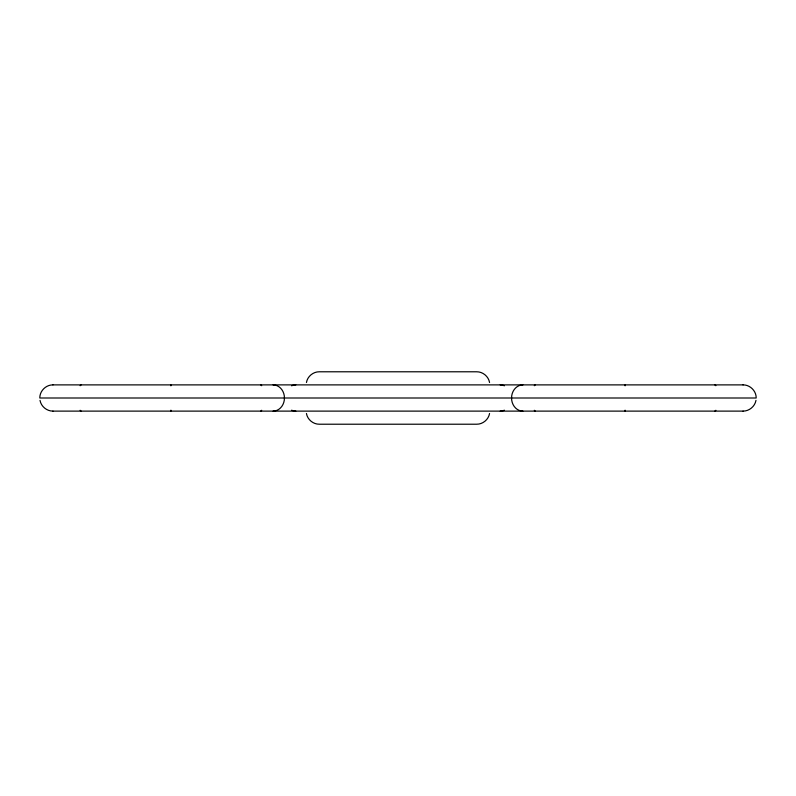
<?xml version="1.0" encoding="UTF-8"?>
<svg xmlns="http://www.w3.org/2000/svg" width="796" height="796" viewBox="0 0 796 796"><rect width="100%" height="100%" fill="white"/><g stroke="black" fill="none" stroke-linecap="round" stroke-linejoin="round"><path stroke-width="1.19" d="M306.44 382.508C307.475 376.428 313.176 371.692 319.335 371.782L476.665 371.782C482.824 371.692 488.525 376.428 489.56 382.508M489.56 413.492C488.525 419.572 482.824 424.308 476.665 424.218L319.335 424.218C313.176 424.308 307.475 419.572 306.44 413.492M755.981 400.388C754.907 406.467 749.185 411.184 743.026 411.114M52.974 384.886C45.959 384.757 39.681 390.965 39.8 398L756.18 398C756.339 390.955 750.021 384.757 743.026 384.886M52.914 384.886L743.086 384.886M52.914 411.114L743.086 411.114M52.974 411.114C46.815 411.184 41.093 406.467 40.019 400.388M625.089 384.886L625.089 385.811M625.089 410.189L625.089 411.114M170.911 384.886L170.911 385.811M170.911 410.189L170.911 411.114M500.186 384.886A13.114 11.353 -90 0 1 504.365 385.811M504.365 410.189A13.114 11.353 -90 0 1 500.186 411.114M522.902 411.114A13.114 11.353 -90 0 1 511.549 398A13.114 11.353 -90 0 1 522.902 384.886M273.098 411.114A13.114 11.353 90 0 0 284.451 398A13.114 11.353 -90 0 0 273.098 384.886M295.814 411.114A13.114 11.353 -90 0 1 291.635 410.189M291.635 385.811A13.114 11.353 -90 0 1 295.814 384.886M535.39 411.114A1.313 1.134 -90 0 1 534.335 410.278M715.843 410.278A1.313 1.134 90 0 1 714.788 411.114M534.335 385.722A1.313 1.134 -90 0 1 535.39 384.886M714.788 384.886A1.313 1.134 -90 0 1 715.843 385.722M261.665 410.278A1.313 1.134 -90 0 1 260.61 411.114M81.212 411.114A1.313 1.134 90 0 1 80.157 410.278M260.61 384.886A1.313 1.134 -90 0 1 261.665 385.722M80.157 385.722A1.313 1.134 -90 0 1 81.212 384.886"/></g></svg>
